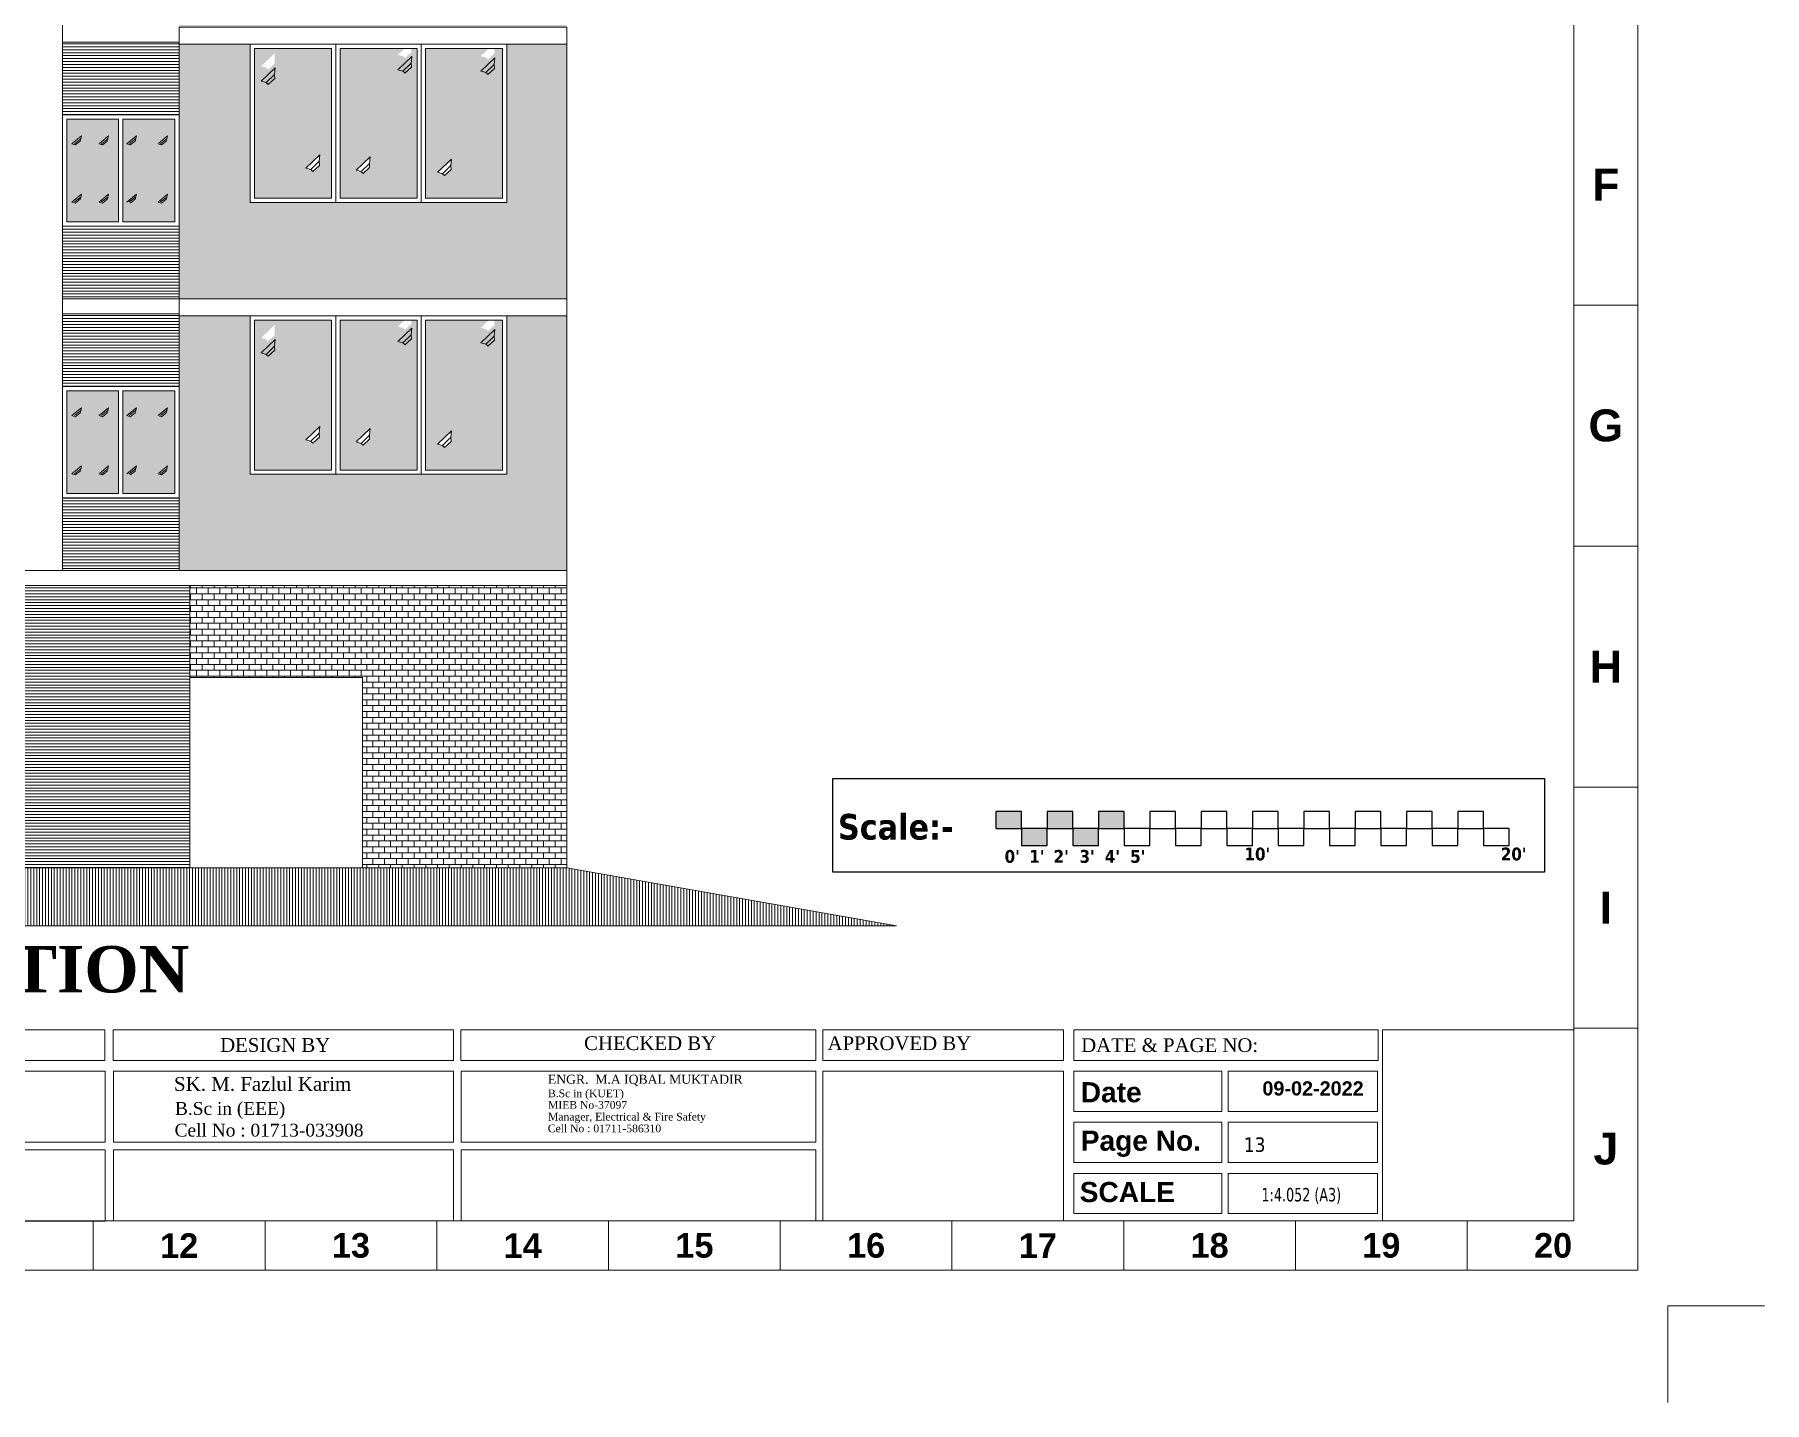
# Model space of a CAD drawing. Header units: inches. Extents: x -250485 to 735580, y -140410 to 288049.
# Drawn here: x 52774 to 53583, y 20956 to 21595 of the extents above; entities that cross this region are included whole.
import ezdxf

# ---------------------------------------------------------------- set-up
doc = ezdxf.new("R2010")
doc.units = ezdxf.units.IN
doc.header["$MEASUREMENT"] = 0
doc.layers.get('0').update_dxf_attribs({"lineweight": 0})
doc.layers.get('Defpoints').update_dxf_attribs({"lineweight": 0})
doc.layers.add('-TB', color=7, linetype='Continuous')
for name, color, linetype, lineweight in [('AN-TEXT', 251, 'Continuous', 15), ('DIM 01', 250, 'Continuous', 9), ('DIM_WORKING', 7, 'Continuous', 0), ('FF-VALVES', 170, 'Continuous', 18), ('FIX', 251, 'Continuous', 0), ('HATCH', 252, 'Continuous', 0), ('illustr-TOILET FIXTURE', 252, 'Continuous', 0), ('Inline', 7, 'Continuous', 0), ('Layer1', 134, 'Continuous', 0), ('Line.1', 36, 'Continuous', 0), ('Outline', 7, 'Continuous', 0), ('Scale', 7, 'Continuous', 0), ('Scale_Text', 7, 'Continuous', 0), ('TEXT_TITLEBOX', 7, 'Continuous', 13), ('Titelblk', 7, 'Continuous', 25), ('TITLE', 7, 'Continuous', 20), ('window', 140, 'Continuous', 0)]:
    doc.layers.add(name, color=color, linetype=linetype, lineweight=lineweight)
doc.styles.add('arial narrow', font='tahoma.ttf')
doc.styles.add('isop', font='isocpeur.ttf')
doc.styles.add('SHT-TEXT-1', font='times.ttf', dxfattribs={"height": 12})
doc.styles.get("Standard").update_dxf_attribs({"font": 'arialbd.ttf', "height": 24})

# ---------------------------------------------------------------- blocks, each defined once
blk = doc.blocks.new('PAGE')
at = {"layer": 'Inline', "color": 252, "lineweight": 15}
blk.add_lwpolyline([(178051640.63, 22656441.11), (178051640.63, 22657235.79), (178050505.36, 22657235.79), (178050505.36, 22656441.11)], close=True, dxfattribs=at)
at = {"layer": 'Outline', "color": 252, "lineweight": 15}
for p, q in [((178051662.57, 22656424.24), (178051662.57, 22657252.66)), ((178050483.42, 22656424.24), (178051662.57, 22656424.24))]:
    blk.add_line(p, q, dxfattribs=at)
at = {"layer": 'Scale', "color": 252, "lineweight": 9}
for p, q in [((178051640.63, 22656755.67), (178051662.57, 22656755.67)), ((178051640.63, 22656672.88), (178051662.57, 22656672.88)), ((178051640.63, 22656590.1), (178051662.57, 22656590.1)), ((178051640.63, 22656507.32), (178051662.57, 22656507.32)), ((178051640.63, 22656507.32), (178051662.57, 22656507.32)), ((178051640.63, 22656507.32), (178051662.57, 22656507.32)), ((178051131.99, 22656424.24), (178051131.99, 22656441.11)), ((178051190.99, 22656424.24), (178051190.99, 22656441.11)), ((178051249.99, 22656424.24), (178051249.99, 22656441.11)), ((178051308.99, 22656424.24), (178051308.99, 22656441.11)), ((178051367.98, 22656424.24), (178051367.98, 22656441.11)), ((178051426.98, 22656424.24), (178051426.98, 22656441.11)), ((178051485.98, 22656424.24), (178051485.98, 22656441.11)), ((178051544.98, 22656424.24), (178051544.98, 22656441.11)), ((178051603.97, 22656424.24), (178051603.97, 22656441.11))]:
    blk.add_line(p, q, dxfattribs=at)
at = {"layer": 'Scale_Text', "color": 252, "lineweight": 13, "attachment_point": 5}
for s, insert, char_height, width in [('F', (178051651.6, 22656797.06), 10.97, 8.3603), ('G', (178051651.6, 22656714.27), 10.97, 8.3603), ('H', (178051651.6, 22656631.49), 10.97, 8.3603), ('I', (178051651.6, 22656548.71), 10.97, 8.3603), ('J', (178051651.6, 22656465.93), 10.97, 8.3603), ('12', (178051161.49, 22656432.67), 8.435, 2.5102), ('13', (178051220.49, 22656432.67), 8.435, 2.5102), ('14', (178051279.49, 22656432.67), 8.435, 2.5102), ('15', (178051338.49, 22656432.67), 8.435, 2.5102), ('16', (178051397.48, 22656432.67), 8.435, 2.5102), ('17', (178051456.48, 22656432.67), 8.435, 2.5102), ('18', (178051515.48, 22656432.67), 8.435, 2.5102), ('19', (178051574.48, 22656432.67), 8.435, 2.5102), ('20', (178051633.47, 22656432.67), 8.435, 2.5102)]:
    blk.add_mtext(s, dxfattribs=dict(at, insert=insert, char_height=char_height, width=width))
blk = doc.blocks.new('Title')
at = {"layer": 'Defpoints', "color": 1, "ltscale": 10}
blk.add_lwpolyline([(-98623, -88042.4), (-98623, -87942.4), (-98523, -87942.4)], dxfattribs=at)
at = {"layer": 'Titelblk', "color": 3, "linetype": 'Continuous', "lineweight": 0, "xscale": 3.014611567961765, "yscale": 3.014611567959946, "zscale": 3.014611567966516}
blk.add_blockref('PAGE', (-536855255.8, -68388224), dxfattribs=at)

msp = doc.modelspace()

# ---------------------------------------------------------------- hatches: boundary and pattern name
at = {"layer": 'DIM 01', "lineweight": -2}
h = msp.add_hatch(color=2, dxfattribs=at)
h.dxf.hatch_style = 1
h.paths.add_polyline_path([(53235.5, 21224.31), (53235.5, 21232.25), (53223.5, 21232.25), (53223.5, 21224.31)])
h.paths.add_polyline_path([(53259.5, 21224.31), (53259.5, 21232.25), (53247.5, 21232.25), (53247.5, 21224.31)])
h.paths.add_polyline_path([(53271.5, 21216.37), (53271.5, 21224.31), (53259.5, 21224.31), (53259.5, 21216.37)])
h.paths.add_polyline_path([(53235.5, 21224.31), (53235.5, 21216.37), (53247.5, 21216.37), (53247.5, 21224.31)])
h.paths.add_polyline_path([(53283.5, 21224.31), (53283.5, 21232.25), (53271.5, 21232.25), (53271.5, 21224.31)])
at = {"layer": 'DIM_WORKING', "ltscale": 30}
h = msp.add_hatch(color=256, dxfattribs=at)
h.set_gradient(color1=(191, 203, 212), one_color=1, tint=1, name='CURVED')
h.paths.add_polyline_path([(52883.37, 21579.1), (52882.51, 21579.97), (52880.07, 21580.66), (52886.64, 21586.85), (52886.38, 21583.8), (52886.43, 21581.9)], flags=16)
h.paths.add_polyline_path([(52907.52, 21539.26), (52907.26, 21536.21), (52907.31, 21534.3), (52904.25, 21531.51), (52903.39, 21532.38), (52900.95, 21533.07)], flags=16)
h.paths.add_polyline_path([(52931.03, 21538.27), (52930.77, 21535.21), (52930.82, 21533.31), (52927.76, 21530.52), (52926.9, 21531.39), (52924.46, 21532.07)], flags=16)
h.paths.add_polyline_path([(52969.08, 21537.26), (52968.82, 21534.21), (52968.86, 21532.31), (52965.81, 21529.51), (52964.95, 21530.38), (52962.51, 21531.07)], flags=16)
h.paths.add_polyline_path([(52992.96, 21588.92), (52956.96, 21588.92), (52956.96, 21518.92), (52992.96, 21518.92)])
h.paths.add_polyline_path([(52952.96, 21588.92), (52916.96, 21588.92), (52916.96, 21518.92), (52952.96, 21518.92)])
h.paths.add_polyline_path([(52912.96, 21588.92), (52876.96, 21588.92), (52876.96, 21518.92), (52912.96, 21518.92)])
h.paths.add_polyline_path([(52950.29, 21588.92), (52947.06, 21588.92), (52943.97, 21586.01), (52946.41, 21585.32), (52947.27, 21584.45), (52950.33, 21587.25)])
h.paths.add_polyline_path([(52989.11, 21588.92), (52986.52, 21588.92), (52982.77, 21585.38), (52985.21, 21584.69), (52986.06, 21583.82), (52989.12, 21586.62), (52989.08, 21588.52)])
h = msp.add_hatch(color=256, dxfattribs=at)
h.paths.add_polyline_path([(52815.48, 21507.92), (52839.71, 21507.92), (52839.71, 21555.92), (52815.48, 21555.92)])
h.paths.add_polyline_path([(52831.91, 21517.18), (52836.39, 21520.84), (52835.75, 21518.44), (52833.46, 21516.64)], flags=16)
h.paths.add_polyline_path([(52818.83, 21543.84), (52817.28, 21544.38), (52821.77, 21548.04), (52821.13, 21545.64)], flags=16)
h.paths.add_polyline_path([(52831.91, 21544.38), (52836.39, 21548.04), (52835.75, 21545.64), (52833.46, 21543.84)], flags=16)
h.paths.add_polyline_path([(52813.48, 21555.92), (52789.25, 21555.92), (52789.25, 21507.92), (52813.48, 21507.92)])
h.paths.add_polyline_path([(52805.87, 21543.84), (52804.32, 21544.38), (52808.8, 21548.04), (52808.16, 21545.64)], flags=16)
h.paths.add_polyline_path([(52808.8, 21520.84), (52808.16, 21518.44), (52805.87, 21516.64), (52804.32, 21517.18)], flags=16)
h.paths.add_polyline_path([(52796.14, 21520.84), (52795.5, 21518.44), (52793.21, 21516.64), (52791.65, 21517.18)], flags=16)
h.paths.add_polyline_path([(52791.65, 21544.38), (52796.14, 21548.04), (52795.5, 21545.64), (52793.21, 21543.84)], flags=16)
h = msp.add_hatch(color=256, dxfattribs=at)
h.set_gradient(color1=(191, 203, 212), one_color=1, tint=1, name='CURVED')
h.paths.add_polyline_path([(52883.37, 21452.1), (52882.51, 21452.97), (52880.07, 21453.66), (52886.64, 21459.85), (52886.38, 21456.8), (52886.43, 21454.9)], flags=16)
h.paths.add_polyline_path([(52907.52, 21412.26), (52907.26, 21409.21), (52907.31, 21407.3), (52904.25, 21404.51), (52903.39, 21405.38), (52900.95, 21406.07)], flags=16)
h.paths.add_polyline_path([(52931.03, 21411.27), (52930.77, 21408.21), (52930.82, 21406.31), (52927.76, 21403.52), (52926.9, 21404.39), (52924.46, 21405.07)], flags=16)
h.paths.add_polyline_path([(52969.08, 21410.26), (52968.82, 21407.21), (52968.86, 21405.31), (52965.81, 21402.51), (52964.95, 21403.38), (52962.51, 21404.07)], flags=16)
h.paths.add_polyline_path([(52992.96, 21461.92), (52956.96, 21461.92), (52956.96, 21391.92), (52992.96, 21391.92)])
h.paths.add_polyline_path([(52952.96, 21461.92), (52916.96, 21461.92), (52916.96, 21391.92), (52952.96, 21391.92)])
h.paths.add_polyline_path([(52912.96, 21461.92), (52876.96, 21461.92), (52876.96, 21391.92), (52912.96, 21391.92)])
h.paths.add_polyline_path([(52950.29, 21461.92), (52947.06, 21461.92), (52943.97, 21459.01), (52946.41, 21458.32), (52947.27, 21457.45), (52950.33, 21460.25)])
h.paths.add_polyline_path([(52989.11, 21461.92), (52986.52, 21461.92), (52982.77, 21458.38), (52985.21, 21457.69), (52986.06, 21456.82), (52989.12, 21459.62), (52989.08, 21461.52)])
h = msp.add_hatch(color=256, dxfattribs=at)
h.paths.add_polyline_path([(52815.48, 21380.92), (52839.71, 21380.92), (52839.71, 21428.92), (52815.48, 21428.92)])
h.paths.add_polyline_path([(52831.91, 21390.18), (52836.39, 21393.84), (52835.75, 21391.44), (52833.46, 21389.64)], flags=16)
h.paths.add_polyline_path([(52818.83, 21416.84), (52817.28, 21417.38), (52821.77, 21421.04), (52821.13, 21418.64)], flags=16)
h.paths.add_polyline_path([(52831.91, 21417.38), (52836.39, 21421.04), (52835.75, 21418.64), (52833.46, 21416.84)], flags=16)
h.paths.add_polyline_path([(52813.48, 21428.92), (52789.25, 21428.92), (52789.25, 21380.92), (52813.48, 21380.92)])
h.paths.add_polyline_path([(52805.87, 21416.84), (52804.32, 21417.38), (52808.8, 21421.04), (52808.16, 21418.64)], flags=16)
h.paths.add_polyline_path([(52808.8, 21393.84), (52808.16, 21391.44), (52805.87, 21389.64), (52804.32, 21390.18)], flags=16)
h.paths.add_polyline_path([(52796.14, 21393.84), (52795.5, 21391.44), (52793.21, 21389.64), (52791.65, 21390.18)], flags=16)
h.paths.add_polyline_path([(52791.65, 21417.38), (52796.14, 21421.04), (52795.5, 21418.64), (52793.21, 21416.84)], flags=16)
at = {"layer": 'FIX', "ltscale": 30}
h = msp.add_hatch(dxfattribs=at)
h.set_pattern_fill('ANSI31', color=256, scale=11, angle=315, style=0)
h.set_pattern_definition([(0, (52632.9647, 21549.827), (4e-16, 1.375), [])])
h.paths.add_polyline_path([(52480.46, 21505.92), (52336.46, 21505.92), (52336.46, 21471.92), (52480.46, 21471.92)])
h.paths.add_polyline_path([(52716.96, 21505.92), (52572.96, 21505.92), (52572.96, 21471.92), (52716.96, 21471.92)])
h.paths.add_polyline_path([(52716.96, 21591.92), (52572.96, 21591.92), (52572.96, 21557.92), (52716.96, 21557.92)])
h.paths.add_polyline_path([(52841.71, 21591.92), (52787.25, 21591.92), (52787.25, 21557.92), (52841.71, 21557.92)])
h.paths.add_polyline_path([(52841.71, 21505.92), (52787.25, 21505.92), (52787.25, 21471.92), (52841.71, 21471.92)])
h = msp.add_hatch(dxfattribs=at)
h.set_pattern_fill('ANSI31', color=256, scale=11, angle=315, style=0)
h.set_pattern_definition([(0, (52632.9647, 21422.827), (4e-16, 1.375), [])])
h.paths.add_polyline_path([(52480.46, 21378.92), (52336.46, 21378.92), (52336.46, 21344.92), (52480.46, 21344.92)])
h.paths.add_polyline_path([(52716.96, 21378.92), (52572.96, 21378.92), (52572.96, 21344.92), (52716.96, 21344.92)])
h.paths.add_polyline_path([(52716.96, 21464.92), (52572.96, 21464.92), (52572.96, 21430.92), (52716.96, 21430.92)])
h.paths.add_polyline_path([(52841.71, 21464.92), (52787.25, 21464.92), (52787.25, 21430.92), (52841.71, 21430.92)])
h.paths.add_polyline_path([(52841.71, 21378.92), (52787.25, 21378.92), (52787.25, 21344.92), (52841.71, 21344.92)])
h = msp.add_hatch(dxfattribs=at)
h.set_pattern_fill('ANSI31', color=256, scale=11, angle=315, style=0)
h.set_pattern_definition([(0, (50812.0583, 21479.8047), (4e-16, 1.375), [])])
h.paths.add_polyline_path([(52846.71, 21294.92), (52846.71, 21337.92), (52468.96, 21337.92), (52468.96, 21301.92), (52468.96, 21205.92), (52846.71, 21205.92)])
at = {"layer": 'illustr-TOILET FIXTURE', "ltscale": 30}
h = msp.add_hatch(dxfattribs=at)
h.set_pattern_fill('BRICK', color=256, scale=11, style=0)
h.set_pattern_definition([(0, (51609.4435, 21479.8047), (0, 2.75), []), (90, (51609.4435, 21479.805), (-5.5, 3e-16), [2.75, -2.75]), (90, (51612.1935, 21479.805), (-5.5, 3e-16), [-2.75, 2.75])])
h.paths.add_polyline_path([(53022.96, 21463.92), (52994.96, 21463.92), (52994.96, 21389.92), (52954.96, 21389.92), (52914.96, 21389.92), (52874.96, 21389.92), (52874.96, 21463.92), (52841.71, 21463.92), (52841.71, 21344.92), (53022.96, 21344.92)])
h.paths.add_polyline_path([(53022.96, 21590.92), (52994.96, 21590.92), (52994.96, 21516.92), (52954.96, 21516.92), (52914.96, 21516.92), (52874.96, 21516.92), (52874.96, 21590.92), (52841.71, 21590.92), (52841.71, 21471.92), (53022.96, 21471.92)])
h.paths.add_polyline_path([(53022.96, 21717.92), (52994.96, 21717.92), (52994.96, 21643.92), (52954.96, 21643.92), (52914.96, 21643.92), (52874.96, 21643.92), (52874.96, 21717.92), (52841.71, 21717.92), (52841.71, 21598.92), (53022.96, 21598.92)])
h.paths.add_polyline_path([(53022.96, 21844.92), (52994.96, 21844.92), (52994.96, 21770.92), (52954.96, 21770.92), (52914.96, 21770.92), (52874.96, 21770.92), (52874.96, 21844.92), (52841.71, 21844.92), (52841.71, 21725.92), (53022.96, 21725.92)])
h.paths.add_polyline_path([(53022.96, 21971.92), (52994.96, 21971.92), (52994.96, 21897.92), (52954.96, 21897.92), (52914.96, 21897.92), (52874.96, 21897.92), (52874.96, 21971.92), (52841.71, 21971.92), (52841.71, 21852.92), (53022.96, 21852.92)])
h = msp.add_hatch(dxfattribs=at)
h.set_pattern_fill('BRICK', color=256, scale=11, style=0)
h.set_pattern_definition([(0, (50812.0583, 21479.8047), (0, 2.75), []), (90, (50812.0583, 21479.805), (-5.5, 3e-16), [2.75, -2.75]), (90, (50814.8083, 21479.805), (-5.5, 3e-16), [-2.75, 2.75])])
h.paths.add_polyline_path([(53022.96, 21337.92), (52846.71, 21337.92), (52846.71, 21294.92), (52927.46, 21294.92), (52927.46, 21205.92), (53022.96, 21205.92)])
at = {"layer": 'Line.1', "ltscale": 30}
h = msp.add_hatch(dxfattribs=at)
h.set_pattern_fill('ANSI31', color=256, scale=11, angle=225, style=0)
h.set_pattern_definition([(270, (45913.8986, 17852.3837), (1.375, -3e-16), [])])
h.paths.add_polyline_path([(52270.96, 21205.92), (52150.07, 21196.41), (52150.07, 21178.92), (53177.15, 21178.92), (53022.96, 21205.92)])

# ---------------------------------------------------------------- linework, layer by layer
at = {"layer": 'DIM 01', "color": 7, "lineweight": -2}
for points in [[(53147.36, 21247.73), (53479.99, 21247.73), (53479.99, 21203.96), (53147.36, 21203.96)], [(53223.5, 21224.31), (53235.5, 21224.31), (53235.5, 21232.25), (53223.5, 21232.25)], [(53247.5, 21224.31), (53259.5, 21224.31), (53259.5, 21232.25), (53247.5, 21232.25)], [(53271.5, 21224.31), (53283.5, 21224.31), (53283.5, 21232.25), (53271.5, 21232.25)], [(53295.5, 21224.31), (53307.5, 21224.31), (53307.5, 21232.25), (53295.5, 21232.25)], [(53319.5, 21224.31), (53331.5, 21224.31), (53331.5, 21232.25), (53319.5, 21232.25)], [(53343.5, 21224.31), (53355.5, 21224.31), (53355.5, 21232.25), (53343.5, 21232.25)], [(53367.5, 21224.31), (53379.5, 21224.31), (53379.5, 21232.25), (53367.5, 21232.25)], [(53391.5, 21224.31), (53403.5, 21224.31), (53403.5, 21232.25), (53391.5, 21232.25)], [(53415.5, 21224.31), (53427.5, 21224.31), (53427.5, 21232.25), (53415.5, 21232.25)], [(53439.5, 21224.31), (53451.5, 21224.31), (53451.5, 21232.25), (53439.5, 21232.25)], [(53235.5, 21216.37), (53247.5, 21216.37), (53247.5, 21224.31), (53235.5, 21224.31)], [(53259.5, 21216.37), (53271.5, 21216.37), (53271.5, 21224.31), (53259.5, 21224.31)], [(53283.5, 21216.37), (53295.5, 21216.37), (53295.5, 21224.31), (53283.5, 21224.31)], [(53307.5, 21216.37), (53319.5, 21216.37), (53319.5, 21224.31), (53307.5, 21224.31)], [(53331.5, 21216.37), (53343.5, 21216.37), (53343.5, 21224.31), (53331.5, 21224.31)], [(53355.5, 21216.37), (53367.5, 21216.37), (53367.5, 21224.31), (53355.5, 21224.31)], [(53379.5, 21216.37), (53391.5, 21216.37), (53391.5, 21224.31), (53379.5, 21224.31)], [(53403.5, 21216.37), (53415.5, 21216.37), (53415.5, 21224.31), (53403.5, 21224.31)], [(53427.5, 21216.37), (53439.5, 21216.37), (53439.5, 21224.31), (53427.5, 21224.31)], [(53451.5, 21216.37), (53463.5, 21216.37), (53463.5, 21224.31), (53451.5, 21224.31)]]:
    msp.add_lwpolyline(points, close=True, dxfattribs=at)
at = {"layer": 'DIM_WORKING', "ltscale": 30}
for p, q in [((53022.96, 21471.92), (53022.96, 21598.92)), ((52874.96, 21590.92), (52874.96, 21516.92)), ((52994.96, 21516.92), (52994.96, 21590.92)), ((52874.96, 21516.92), (52994.96, 21516.92)), ((53022.96, 21344.92), (53022.96, 21471.92)), ((52874.96, 21463.92), (52874.96, 21389.92)), ((52994.96, 21389.92), (52994.96, 21463.92)), ((52874.96, 21389.92), (52994.96, 21389.92)), ((53022.96, 21205.92), (53022.96, 21337.92))]:
    msp.add_line(p, q, dxfattribs=at)
msp.add_lwpolyline([(52927.46, 21294.92), (52846.71, 21294.92), (52846.71, 21205.92), (52927.46, 21205.92)], close=True, dxfattribs=at)
msp.add_lwpolyline([(52270.96, 21205.92), (53022.96, 21205.92)], dxfattribs=at)
at = {"layer": 'FIX', "ltscale": 30}
msp.add_lwpolyline([(52787.25, 21972.92), (52716.96, 21972.92), (52716.96, 21344.92), (52787.25, 21344.92)], close=True, dxfattribs=at)
at = {"layer": 'HATCH', "ltscale": 30}
for p, q in [((52787.25, 21471.92), (52787.25, 21591.92)), ((52841.71, 21464.92), (52841.71, 21598.92)), ((52787.25, 21344.92), (52787.25, 21464.92)), ((52841.71, 21344.92), (52841.71, 21464.92)), ((52846.71, 21205.92), (52846.71, 21337.92))]:
    msp.add_line(p, q, dxfattribs=at)
for points in [[(52787.25, 21591.92), (52841.71, 21591.92)], [(52787.25, 21471.92), (52841.71, 21471.92)], [(52787.25, 21471.92), (52841.71, 21471.92)], [(52787.25, 21464.92), (52841.71, 21464.92)], [(52256.96, 21344.92), (53022.96, 21344.92)], [(52270.96, 21344.92), (53022.96, 21344.92)]]:
    msp.add_lwpolyline(points, dxfattribs=at)
for points in [[(53022.96, 21598.92), (52841.71, 21598.92), (52841.71, 21590.92), (53022.96, 21590.92)], [(53022.96, 21471.92), (52841.71, 21471.92), (52841.71, 21463.92), (53022.96, 21463.92)], [(53022.96, 21344.92), (52270.96, 21344.92), (52270.96, 21337.92), (53022.96, 21337.92)]]:
    msp.add_lwpolyline(points, close=True, dxfattribs=at)
at = {"layer": 'Layer1', "ltscale": 30}
for p, q in [((52943.97, 21579.01), (52950.54, 21585.2)), ((52982.77, 21578.38), (52989.34, 21584.57)), ((52880.07, 21573.66), (52886.64, 21579.85)), ((52882.35, 21572.81), (52886.38, 21576.8)), ((52946.25, 21578.16), (52950.28, 21582.15)), ((52947.27, 21577.45), (52950.33, 21580.25)), ((52985.04, 21577.53), (52989.08, 21581.52)), ((52986.06, 21576.82), (52989.12, 21579.62)), ((52883.37, 21572.1), (52886.43, 21574.9)), ((52791.65, 21544.38), (52796.14, 21548.04)), ((52791.65, 21544.38), (52796.14, 21548.04)), ((52793.21, 21543.84), (52791.65, 21544.38)), ((52792.77, 21544.41), (52795.9, 21546.87)), ((52792.77, 21544.41), (52795.9, 21546.87)), ((52793.21, 21543.84), (52795.5, 21545.64)), ((52796.14, 21548.04), (52795.5, 21545.64)), ((52804.32, 21544.38), (52808.8, 21548.04)), ((52804.32, 21544.38), (52808.8, 21548.04)), ((52805.87, 21543.84), (52804.32, 21544.38)), ((52805.43, 21544.41), (52808.56, 21546.87)), ((52805.43, 21544.41), (52808.56, 21546.87)), ((52805.87, 21543.84), (52808.16, 21545.64)), ((52808.8, 21548.04), (52808.16, 21545.64)), ((52817.28, 21544.38), (52821.77, 21548.04)), ((52817.28, 21544.38), (52821.77, 21548.04)), ((52818.83, 21543.84), (52817.28, 21544.38)), ((52818.4, 21544.41), (52821.52, 21546.87)), ((52818.4, 21544.41), (52821.52, 21546.87)), ((52818.83, 21543.84), (52821.13, 21545.64)), ((52821.77, 21548.04), (52821.13, 21545.64)), ((52831.91, 21544.38), (52836.39, 21548.04)), ((52831.91, 21544.38), (52836.39, 21548.04)), ((52833.46, 21543.84), (52831.91, 21544.38)), ((52833.02, 21544.41), (52836.15, 21546.87)), ((52833.02, 21544.41), (52836.15, 21546.87)), ((52833.46, 21543.84), (52835.75, 21545.64)), ((52836.39, 21548.04), (52835.75, 21545.64)), ((52900.95, 21533.07), (52907.52, 21539.26)), ((52903.23, 21532.22), (52907.26, 21536.21)), ((52924.46, 21532.07), (52931.03, 21538.27)), ((52926.74, 21531.23), (52930.77, 21535.21)), ((52962.51, 21531.07), (52969.08, 21537.26)), ((52904.25, 21531.51), (52907.31, 21534.3)), ((52927.76, 21530.52), (52930.82, 21533.31)), ((52964.79, 21530.22), (52968.82, 21534.21)), ((52965.81, 21529.51), (52968.86, 21532.31)), ((52791.65, 21517.18), (52796.14, 21520.84)), ((52791.65, 21517.18), (52796.14, 21520.84)), ((52792.77, 21517.21), (52795.9, 21519.67)), ((52792.77, 21517.21), (52795.9, 21519.67)), ((52796.14, 21520.84), (52795.5, 21518.44)), ((52804.32, 21517.18), (52808.8, 21520.84)), ((52804.32, 21517.18), (52808.8, 21520.84)), ((52805.43, 21517.21), (52808.56, 21519.67)), ((52805.43, 21517.21), (52808.56, 21519.67)), ((52808.8, 21520.84), (52808.16, 21518.44)), ((52817.28, 21517.18), (52821.77, 21520.84)), ((52817.28, 21517.18), (52821.77, 21520.84)), ((52818.4, 21517.21), (52821.52, 21519.67)), ((52818.4, 21517.21), (52821.52, 21519.67)), ((52821.77, 21520.84), (52821.13, 21518.44)), ((52831.91, 21517.18), (52836.39, 21520.84)), ((52831.91, 21517.18), (52836.39, 21520.84)), ((52833.02, 21517.21), (52836.15, 21519.67)), ((52833.02, 21517.21), (52836.15, 21519.67)), ((52836.39, 21520.84), (52835.75, 21518.44)), ((52793.21, 21516.64), (52791.65, 21517.18)), ((52793.21, 21516.64), (52795.5, 21518.44)), ((52805.87, 21516.64), (52804.32, 21517.18)), ((52805.87, 21516.64), (52808.16, 21518.44)), ((52818.83, 21516.64), (52821.13, 21518.44)), ((52833.46, 21516.64), (52831.91, 21517.18)), ((52833.46, 21516.64), (52835.75, 21518.44)), ((52943.97, 21452.01), (52950.54, 21458.2)), ((52946.25, 21451.16), (52950.28, 21455.15)), ((52982.77, 21451.38), (52989.34, 21457.57)), ((52985.04, 21450.53), (52989.08, 21454.52)), ((52880.07, 21446.66), (52886.64, 21452.85)), ((52882.35, 21445.81), (52886.38, 21449.8)), ((52883.37, 21445.1), (52886.43, 21447.9)), ((52947.27, 21450.45), (52950.33, 21453.25)), ((52986.06, 21449.82), (52989.12, 21452.62)), ((52791.65, 21417.38), (52796.14, 21421.04)), ((52791.65, 21417.38), (52796.14, 21421.04)), ((52793.21, 21416.84), (52791.65, 21417.38)), ((52792.77, 21417.41), (52795.9, 21419.87)), ((52792.77, 21417.41), (52795.9, 21419.87)), ((52793.21, 21416.84), (52795.5, 21418.64)), ((52796.14, 21421.04), (52795.5, 21418.64)), ((52804.32, 21417.38), (52808.8, 21421.04)), ((52804.32, 21417.38), (52808.8, 21421.04)), ((52805.87, 21416.84), (52804.32, 21417.38)), ((52805.43, 21417.41), (52808.56, 21419.87)), ((52805.43, 21417.41), (52808.56, 21419.87)), ((52805.87, 21416.84), (52808.16, 21418.64)), ((52808.8, 21421.04), (52808.16, 21418.64)), ((52817.28, 21417.38), (52821.77, 21421.04)), ((52817.28, 21417.38), (52821.77, 21421.04)), ((52818.83, 21416.84), (52817.28, 21417.38)), ((52818.4, 21417.41), (52821.52, 21419.87)), ((52818.4, 21417.41), (52821.52, 21419.87)), ((52818.83, 21416.84), (52821.13, 21418.64)), ((52821.77, 21421.04), (52821.13, 21418.64)), ((52831.91, 21417.38), (52836.39, 21421.04)), ((52831.91, 21417.38), (52836.39, 21421.04)), ((52833.46, 21416.84), (52831.91, 21417.38)), ((52833.02, 21417.41), (52836.15, 21419.87)), ((52833.02, 21417.41), (52836.15, 21419.87)), ((52833.46, 21416.84), (52835.75, 21418.64)), ((52836.39, 21421.04), (52835.75, 21418.64)), ((52900.95, 21406.07), (52907.52, 21412.26)), ((52903.23, 21405.22), (52907.26, 21409.21)), ((52904.25, 21404.51), (52907.31, 21407.3)), ((52924.46, 21405.07), (52931.03, 21411.27)), ((52926.74, 21404.23), (52930.77, 21408.21)), ((52927.76, 21403.52), (52930.82, 21406.31)), ((52962.51, 21404.07), (52969.08, 21410.26)), ((52964.79, 21403.22), (52968.82, 21407.21)), ((52965.81, 21402.51), (52968.86, 21405.31)), ((52791.65, 21390.18), (52796.14, 21393.84)), ((52791.65, 21390.18), (52796.14, 21393.84)), ((52793.21, 21389.64), (52791.65, 21390.18)), ((52792.77, 21390.21), (52795.9, 21392.67)), ((52792.77, 21390.21), (52795.9, 21392.67)), ((52793.21, 21389.64), (52795.5, 21391.44)), ((52796.14, 21393.84), (52795.5, 21391.44)), ((52804.32, 21390.18), (52808.8, 21393.84)), ((52804.32, 21390.18), (52808.8, 21393.84)), ((52805.87, 21389.64), (52804.32, 21390.18)), ((52805.43, 21390.21), (52808.56, 21392.67)), ((52805.43, 21390.21), (52808.56, 21392.67)), ((52805.87, 21389.64), (52808.16, 21391.44)), ((52808.8, 21393.84), (52808.16, 21391.44)), ((52817.28, 21390.18), (52821.77, 21393.84)), ((52817.28, 21390.18), (52821.77, 21393.84)), ((52818.4, 21390.21), (52821.52, 21392.67)), ((52818.4, 21390.21), (52821.52, 21392.67)), ((52818.83, 21389.64), (52821.13, 21391.44)), ((52821.77, 21393.84), (52821.13, 21391.44)), ((52831.91, 21390.18), (52836.39, 21393.84)), ((52831.91, 21390.18), (52836.39, 21393.84)), ((52833.46, 21389.64), (52831.91, 21390.18)), ((52833.02, 21390.21), (52836.15, 21392.67)), ((52833.02, 21390.21), (52836.15, 21392.67)), ((52833.46, 21389.64), (52835.75, 21391.44)), ((52836.39, 21393.84), (52835.75, 21391.44))]:
    msp.add_line(p, q, dxfattribs=at)
for points in [[(52950.54, 21585.2), (52950.28, 21582.15), (52950.33, 21580.25), (52947.27, 21577.45), (52946.41, 21578.32), (52943.97, 21579.01)], [(52989.34, 21584.57), (52989.08, 21581.52), (52989.12, 21579.62), (52986.06, 21576.82), (52985.21, 21577.69), (52982.77, 21578.38)], [(52886.64, 21579.85), (52886.38, 21576.8), (52886.43, 21574.9), (52883.37, 21572.1), (52882.51, 21572.97), (52880.07, 21573.66)], [(52907.52, 21539.26), (52907.26, 21536.21), (52907.31, 21534.3), (52904.25, 21531.51), (52903.39, 21532.38), (52900.95, 21533.07)], [(52931.03, 21538.27), (52930.77, 21535.21), (52930.82, 21533.31), (52927.76, 21530.52), (52926.9, 21531.39), (52924.46, 21532.07)], [(52969.08, 21537.26), (52968.82, 21534.21), (52968.86, 21532.31), (52965.81, 21529.51), (52964.95, 21530.38), (52962.51, 21531.07)], [(52950.54, 21458.2), (52950.28, 21455.15), (52950.33, 21453.25), (52947.27, 21450.45), (52946.41, 21451.32), (52943.97, 21452.01)], [(52989.34, 21457.57), (52989.08, 21454.52), (52989.12, 21452.62), (52986.06, 21449.82), (52985.21, 21450.69), (52982.77, 21451.38)], [(52886.64, 21452.85), (52886.38, 21449.8), (52886.43, 21447.9), (52883.37, 21445.1), (52882.51, 21445.97), (52880.07, 21446.66)], [(52907.52, 21412.26), (52907.26, 21409.21), (52907.31, 21407.3), (52904.25, 21404.51), (52903.39, 21405.38), (52900.95, 21406.07)], [(52931.03, 21411.27), (52930.77, 21408.21), (52930.82, 21406.31), (52927.76, 21403.52), (52926.9, 21404.39), (52924.46, 21405.07)], [(52969.08, 21410.26), (52968.82, 21407.21), (52968.86, 21405.31), (52965.81, 21402.51), (52964.95, 21403.38), (52962.51, 21404.07)]]:
    msp.add_lwpolyline(points, dxfattribs=at)
at = {"layer": 'Line.1', "ltscale": 30}
for points in [[(53022.96, 21205.92), (53177.15, 21178.92)], [(53177.15, 21178.92), (52150.07, 21178.92)]]:
    msp.add_lwpolyline(points, dxfattribs=at)
at = {"layer": 'TEXT_TITLEBOX'}
for p, q in [((52657.32, 21130.36), (52807.08, 21130.36)), ((52807.08, 21130.36), (52807.08, 21115.98)), ((52810.95, 21115.98), (52810.95, 21130.36)), ((52810.95, 21130.36), (52970.01, 21130.36)), ((52970.01, 21130.36), (52970.01, 21115.98)), ((52973.49, 21115.98), (52973.49, 21130.36)), ((52973.49, 21130.36), (53139.35, 21130.36)), ((53139.35, 21130.36), (53139.35, 21115.98)), ((53142.75, 21115.98), (53142.75, 21130.36)), ((53142.75, 21130.36), (53255.14, 21130.36)), ((53255.14, 21130.36), (53255.14, 21115.98)), ((53259.96, 21115.98), (53259.96, 21130.36)), ((53259.96, 21130.36), (53402.26, 21130.36)), ((53402.26, 21130.36), (53402.26, 21115.98)), ((53404.38, 21040.96), (53404.38, 21130.36)), ((53404.38, 21130.36), (53493.77, 21130.36)), ((53493.77, 21130.36), (53493.77, 21040.96)), ((52807.08, 21115.98), (52657.32, 21115.98)), ((52970.01, 21115.98), (52810.95, 21115.98)), ((53139.35, 21115.98), (52973.49, 21115.98)), ((53255.14, 21115.98), (53142.75, 21115.98)), ((53402.26, 21115.98), (53259.96, 21115.98)), ((52657.27, 21110.91), (52807.18, 21110.91)), ((52807.18, 21110.91), (52807.18, 21077.71)), ((52810.99, 21077.73), (52810.99, 21110.94)), ((52810.99, 21110.94), (52969.95, 21110.94)), ((52969.95, 21110.94), (52969.95, 21077.73)), ((52973.54, 21077.73), (52973.54, 21110.94)), ((52973.54, 21110.94), (53139.4, 21110.94)), ((53139.4, 21110.94), (53139.4, 21077.73)), ((53142.75, 21040.96), (53142.75, 21110.94)), ((53142.75, 21110.94), (53255.14, 21110.94)), ((53255.14, 21110.94), (53255.14, 21040.96)), ((53259.96, 21092.11), (53259.96, 21110.94)), ((53259.96, 21110.94), (53329.15, 21110.94)), ((53329.15, 21110.94), (53329.15, 21092.11)), ((53332.09, 21092.11), (53332.09, 21110.94)), ((53332.09, 21110.94), (53401.9, 21110.94)), ((53401.9, 21110.94), (53401.9, 21092.11)), ((53329.15, 21092.11), (53259.96, 21092.11)), ((53401.9, 21092.11), (53332.09, 21092.11)), ((53259.96, 21068.24), (53259.96, 21087.07)), ((53259.96, 21087.07), (53329.15, 21087.07)), ((53329.15, 21087.07), (53329.15, 21068.24)), ((53332.09, 21068.24), (53332.09, 21087.07)), ((53332.09, 21087.07), (53401.9, 21087.07)), ((53401.9, 21087.07), (53401.9, 21068.24)), ((52807.18, 21077.71), (52657.27, 21077.71)), ((52657.27, 21074.14), (52807.18, 21074.14)), ((52807.18, 21074.14), (52807.18, 21040.93)), ((52969.95, 21077.73), (52810.99, 21077.73)), ((52810.99, 21040.96), (52810.99, 21074.16)), ((52810.99, 21074.16), (52969.95, 21074.16)), ((52969.95, 21074.16), (52969.95, 21040.96)), ((53139.4, 21077.73), (52973.54, 21077.73)), ((52973.54, 21040.96), (52973.54, 21074.16)), ((52973.54, 21074.16), (53139.4, 21074.16)), ((53139.4, 21074.16), (53139.4, 21040.96)), ((53329.15, 21068.24), (53259.96, 21068.24)), ((53401.9, 21068.24), (53332.09, 21068.24)), ((53259.96, 21044.37), (53259.96, 21063.2)), ((53259.96, 21063.2), (53329.15, 21063.2)), ((53329.15, 21063.2), (53329.15, 21044.37)), ((53332.09, 21044.37), (53332.09, 21063.2)), ((53332.09, 21063.2), (53401.9, 21063.2)), ((53401.9, 21063.2), (53401.9, 21044.37)), ((53329.15, 21044.37), (53259.96, 21044.37)), ((53401.9, 21044.37), (53332.09, 21044.37)), ((52807.18, 21040.93), (52657.27, 21040.93)), ((52969.95, 21040.96), (52810.99, 21040.96)), ((53139.4, 21040.96), (52973.54, 21040.96)), ((53255.14, 21040.96), (53142.75, 21040.96)), ((53493.77, 21040.96), (53404.38, 21040.96))]:
    msp.add_line(p, q, dxfattribs=at)
at = {"layer": 'window', "ltscale": 30}
for p, q in [((52914.96, 21590.92), (52914.96, 21516.92)), ((52954.96, 21590.92), (52954.96, 21516.92)), ((52994.96, 21590.92), (52994.96, 21516.92)), ((52813.48, 21555.92), (52813.48, 21507.92)), ((52815.48, 21555.92), (52815.48, 21507.92)), ((52914.96, 21463.92), (52914.96, 21389.92)), ((52954.96, 21463.92), (52954.96, 21389.92)), ((52994.96, 21463.92), (52994.96, 21389.92)), ((52813.48, 21428.92), (52813.48, 21380.92)), ((52815.48, 21428.92), (52815.48, 21380.92))]:
    msp.add_line(p, q, dxfattribs=at)
for points in [[(52914.96, 21590.92), (52874.96, 21590.92), (52874.96, 21516.92), (52914.96, 21516.92)], [(52912.96, 21588.92), (52876.96, 21588.92), (52876.96, 21518.92), (52912.96, 21518.92)], [(52954.96, 21590.92), (52914.96, 21590.92), (52914.96, 21516.92), (52954.96, 21516.92)], [(52952.96, 21588.92), (52916.96, 21588.92), (52916.96, 21518.92), (52952.96, 21518.92)], [(52994.96, 21590.92), (52954.96, 21590.92), (52954.96, 21516.92), (52994.96, 21516.92)], [(52992.96, 21588.92), (52956.96, 21588.92), (52956.96, 21518.92), (52992.96, 21518.92)], [(52841.71, 21557.92), (52787.25, 21557.92), (52787.25, 21505.92), (52841.71, 21505.92)], [(52914.96, 21463.92), (52874.96, 21463.92), (52874.96, 21389.92), (52914.96, 21389.92)], [(52954.96, 21463.92), (52914.96, 21463.92), (52914.96, 21389.92), (52954.96, 21389.92)], [(52994.96, 21463.92), (52954.96, 21463.92), (52954.96, 21389.92), (52994.96, 21389.92)], [(52912.96, 21461.92), (52876.96, 21461.92), (52876.96, 21391.92), (52912.96, 21391.92)], [(52952.96, 21461.92), (52916.96, 21461.92), (52916.96, 21391.92), (52952.96, 21391.92)], [(52992.96, 21461.92), (52956.96, 21461.92), (52956.96, 21391.92), (52992.96, 21391.92)], [(52841.71, 21430.92), (52787.25, 21430.92), (52787.25, 21378.92), (52841.71, 21378.92)]]:
    msp.add_lwpolyline(points, close=True, dxfattribs=at)
for points in [[(52813.48, 21555.92), (52789.25, 21555.92), (52789.25, 21507.92), (52813.48, 21507.92)], [(52815.48, 21507.92), (52839.71, 21507.92), (52839.71, 21555.92), (52815.48, 21555.92)], [(52813.48, 21428.92), (52789.25, 21428.92), (52789.25, 21380.92), (52813.48, 21380.92)], [(52815.48, 21380.92), (52839.71, 21380.92), (52839.71, 21428.92), (52815.48, 21428.92)]]:
    msp.add_lwpolyline(points, dxfattribs=at)

# ---------------------------------------------------------------- block references
at = {"layer": 'TITLE', "xscale": 0.4514072680613026, "yscale": 0.4514072680613026, "zscale": 0.4514072643306897}
msp.add_blockref('Title', (98056.84, 60699.12), dxfattribs=at)

# ---------------------------------------------------------------- texts
at = {"layer": '-TB', "lineweight": 0, "insert": (53339.49, 21079.98), "char_height": 6.744, "width": 34.7154, "attachment_point": 1, "style": 'arial narrow'}
msp.add_mtext('13', dxfattribs=at)
at = {"insert": (52526.96, 21158.36), "char_height": 21.6976, "width": 847.4634, "attachment_point": 4}
msp.add_mtext('{\\fTimes New Roman|b1|i0|c0|p18;FRONT ELEVATION}', dxfattribs=at)
at = {"layer": 'AN-TEXT', "lineweight": 25, "attachment_point": 1, "style": 'isop'}
for s, insert, char_height, width in [('{\\fTahoma|b1|i0|c0|p34;\\C7;Scale:-}', (53149.74, 21231.2), 12, 50.5478), ("{\\fTahoma|b1|i0|c0|p34;\\C7;0'}", (53227.65, 21214.34), 6, 8.2447), ("{\\fTahoma|b1|i0|c0|p34;\\C7;1'}", (53239.19, 21214.34), 6, 8.2447), ("{\\fTahoma|b1|i0|c0|p34;\\C7;2'}", (53250.54, 21214.34), 6, 8.2447), ("{\\fTahoma|b1|i0|c0|p34;\\C7;3'}", (53262.67, 21214.34), 6, 8.2447), ("{\\fTahoma|b1|i0|c0|p34;\\C7;4'}", (53274.51, 21214.34), 6, 8.2447), ("{\\fTahoma|b1|i0|c0|p34;\\C7;5'}", (53286.35, 21214.34), 6, 8.2447), ("{\\fTahoma|b1|i0|c0|p34;\\C7;10'}", (53339.8, 21215.46), 6, 8.2447), ("{\\fTahoma|b1|i0|c0|p34;\\C7;20'}", (53459.63, 21215.46), 6, 8.2447)]:
    msp.add_mtext(s, dxfattribs=dict(at, insert=insert, char_height=char_height, width=width))
at = {"layer": 'FF-VALVES', "color": 7, "style": 'arial narrow', "width": 0.8}
msp.add_text('1:4.052 (A3)', height=6.3019, dxfattribs=at).set_placement((53347.77, 21050.08))
at = {"layer": 'TEXT_TITLEBOX', "lineweight": 25, "style": 'SHT-TEXT-1'}
for s, height, p in [('DESIGN BY', 6.425, (52860.93, 21120)), ('CHECKED BY', 6.425, (53031.06, 21120.84)), ('APPROVED BY', 6.4249, (53144.88, 21120.81)), ('DATE & PAGE NO:', 6.4249, (53263.44, 21119.92)), ('SK. M. Fazlul Karim', 6.478, (52839.35, 21101.76)), ('ENGR.  M.A IQBAL MUKTADIR', 4.2227, (53014.16, 21105.06)), ('B.Sc in (KUET)', 3.5983, (53014.2, 21098.79)), ('B.Sc in (EEE)', 5.9981, (52839.8, 21090.55)), ('MIEB No-37097', 3.5983, (53014.2, 21093.39)), ('Manager, Electrical & Fire Safety', 3.5983, (53014.2, 21087.9)), ('Cell No : 01713-033908', 5.9981, (52839.62, 21080.4)), ('Cell No : 01711-586310', 3.5983, (53014.1, 21082.41))]:
    msp.add_text(s, height=height, dxfattribs=at).set_placement(p)
at = {"layer": 'TEXT_TITLEBOX', "lineweight": 25}
for s, height, p in [('09-02-2022', 6.628, (53348.16, 21099.59)), ('Date', 9.404, (53263.25, 21096.42)), ('Page No.', 9.404, (53263.26, 21073.78))]:
    msp.add_text(s, height=height, dxfattribs=at).set_placement(p)
at = {"layer": 'TEXT_TITLEBOX', "color": 1, "lineweight": 25}
msp.add_text('SCALE', height=9.404, dxfattribs=at).set_placement((53262.77, 21049.77))

doc.saveas('drawing.dxf')
